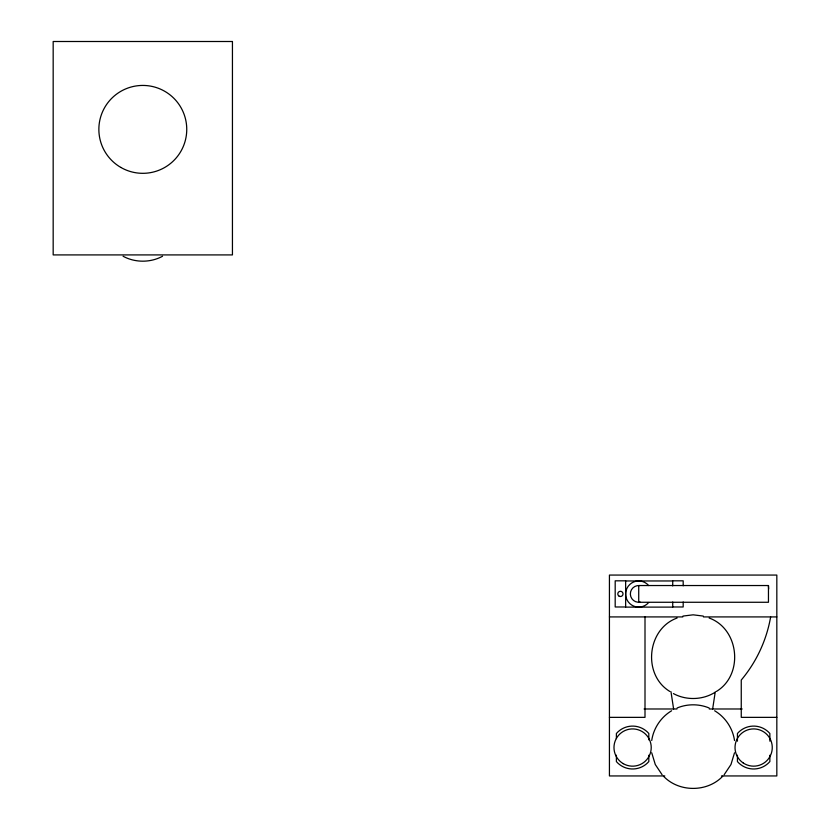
<?xml version="1.0" encoding="UTF-8"?>
<svg xmlns="http://www.w3.org/2000/svg" width="830" height="830" viewBox="0 0 830 830"><rect width="100%" height="100%" fill="white"/><g stroke="black" fill="none" stroke-linecap="round" stroke-linejoin="round"><path stroke-width="1.25" d="M715.273 691.712L712.648 708.986M651.726 740.505C653.49 728.284 660.981 717.058 671.615 710.76M734.519 752.789L730.96 764.544L724.134 774.753M722.723 776.247C707.305 792.453 678.95 792.453 663.533 776.247M716.373 691.473C743.939 674.904 739.405 628.891 709.142 618.008M714.64 692.573C702.315 700.095 686.078 700.489 673.4 693.579M162.535 256.252C150.458 262.82 135.155 262.82 123.079 256.252M677.114 618.008C646.84 628.891 642.306 674.904 669.872 691.473M677.114 707.99C687.24 703.757 699.016 703.757 709.142 707.99M682.955 616.078L693.123 614.823L703.29 616.078M625.644 580.959L672.725 580.959M768.456 585.534L638.726 585.534L638.726 602.269L768.456 602.269L768.456 585.534A129.999 129.999 0 0 1 768.632 589.03M625.644 606.979L615.186 606.979L615.186 580.824L625.644 580.824L625.644 607.114L672.725 607.114L672.725 602.02M672.725 606.979L683.183 606.979L683.183 601.999M609.428 616.918L682.82 616.918M703.425 616.918L776.828 616.918M644.08 708.986L676.979 708.986M709.277 708.986L742.176 708.986M609.428 717.359L645.003 717.359L645.003 616.918M776.828 717.359L741.252 717.359L741.252 680.05A133.921 133.921 0 0 0 770.645 616.918M664.799 775.946L609.428 775.946L609.428 575.066L776.828 575.066L776.828 775.946L721.457 775.946M714.64 710.76C725.264 717.058 732.766 728.284 734.519 740.505M662.122 774.753L655.295 764.544L651.726 752.789M673.607 708.986L670.982 691.712M769.866 741.159L769.866 733.502A21.445 21.445 0 0 0 737.434 733.502L737.434 741.159M769.866 755.196L769.866 761.577A21.445 21.445 0 0 1 737.434 761.577L737.434 755.196M683.183 585.804L683.183 580.824L672.725 580.824L672.725 585.939M648.821 739.883L648.821 733.502A21.445 21.445 0 0 0 616.389 733.502L616.389 738.607M648.821 755.196L648.821 761.577A21.445 21.445 0 0 1 616.389 761.577L616.389 755.196M640.241 602.134A8.373 8.373 0 0 1 630.364 594.29A8.373 8.373 0 0 1 639.474 585.565M648.676 602.507A13.083 13.083 0 0 1 629.721 603.524A13.083 13.083 0 0 1 629.721 584.538A13.083 13.083 0 0 1 648.676 585.555M232.442 41.5L53.172 41.5L53.172 254.914L232.442 254.914L232.442 41.5M120.838 167.432A43.938 43.938 0 0 0 186.75 129.376A43.938 43.938 0 0 0 120.838 91.321A43.938 43.938 0 0 0 120.838 167.432M623.288 763.673A18.623 18.623 0 0 0 651.228 747.54A18.623 18.623 0 0 0 623.288 731.417A18.623 18.623 0 0 0 623.288 763.673M743.213 762.967A18.623 18.623 0 0 0 772.222 748.868A18.623 18.623 0 0 0 745.516 730.784A18.623 18.623 0 0 0 743.213 762.967M619.107 596.168A2.615 2.615 0 0 0 623.029 593.896A2.615 2.615 0 0 0 619.107 591.634A2.615 2.615 0 0 0 619.107 596.168"/></g></svg>
